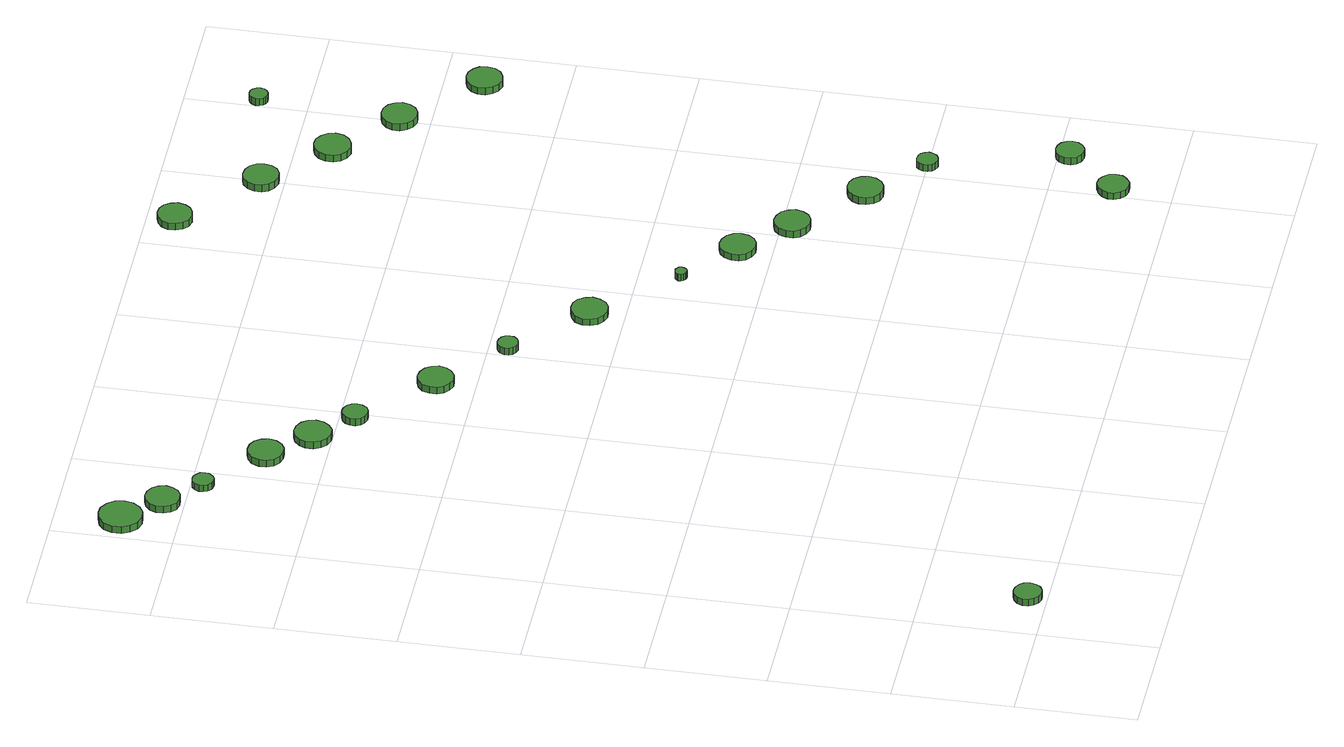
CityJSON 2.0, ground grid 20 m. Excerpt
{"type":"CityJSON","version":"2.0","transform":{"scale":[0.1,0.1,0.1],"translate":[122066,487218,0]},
"CityObjects":{
"tree1":{"type":"SolitaryVegetationObject","attributes":{"function":"something"},"geometry":[{"type":"MultiSurface","lod":"1","boundaries":[[[0,1,2,3,4,5,6,7,8,9,10,11,12,13,14]],[[15,16,17,18,19,20,21,22,23,24,25,26,27,28,29]],[[0,29,28,1]],[[1,28,27,2]],[[2,27,26,3]],[[3,26,25,4]],[[4,25,24,5]],[[5,24,23,6]],[[6,23,22,7]],[[7,22,21,8]],[[8,21,20,9]],[[9,20,19,10]],[[10,19,18,11]],[[11,18,17,12]],[[12,17,16,13]],[[13,16,15,14]],[[14,15,29,0]]]}]},
"tree2":{"type":"SolitaryVegetationObject","attributes":{"function":"something"},"geometry":[{"type":"MultiSurface","lod":"1","boundaries":[[[30,31,32,33,34,35,36,37,38,39,40,41,42,43,44]],[[45,46,47,48,49,50,51,52,53,54,55,56,57,58,59]],[[30,59,58,31]],[[31,58,57,32]],[[32,57,56,33]],[[33,56,55,34]],[[34,55,54,35]],[[35,54,53,36]],[[36,53,52,37]],[[37,52,51,38]],[[38,51,50,39]],[[39,50,49,40]],[[40,49,48,41]],[[41,48,47,42]],[[42,47,46,43]],[[43,46,45,44]],[[44,45,59,30]]]}]},
"tree3":{"type":"SolitaryVegetationObject","attributes":{"function":"something"},"geometry":[{"type":"MultiSurface","lod":"1","boundaries":[[[60,61,62,63,64,65,66,67,68,69,70,71,72,73,74]],[[75,76,77,78,79,80,81,82,83,84,85,86,87,88,89]],[[60,89,88,61]],[[61,88,87,62]],[[62,87,86,63]],[[63,86,85,64]],[[64,85,84,65]],[[65,84,83,66]],[[66,83,82,67]],[[67,82,81,68]],[[68,81,80,69]],[[69,80,79,70]],[[70,79,78,71]],[[71,78,77,72]],[[72,77,76,73]],[[73,76,75,74]],[[74,75,89,60]]]}]},
"tree4":{"type":"SolitaryVegetationObject","attributes":{"function":"something"},"geometry":[{"type":"MultiSurface","lod":"1","boundaries":[[[90,91,92,93,94,95,96,97,98,99,100,101,102,103,104]],[[105,106,107,108,109,110,111,112,113,114,115,116,117,118,119]],[[90,119,118,91]],[[91,118,117,92]],[[92,117,116,93]],[[93,116,115,94]],[[94,115,114,95]],[[95,114,113,96]],[[96,113,112,97]],[[97,112,111,98]],[[98,111,110,99]],[[99,110,109,100]],[[100,109,108,101]],[[101,108,107,102]],[[102,107,106,103]],[[103,106,105,104]],[[104,105,119,90]]]}]},
"tree5":{"type":"SolitaryVegetationObject","attributes":{"function":"something"},"geometry":[{"type":"MultiSurface","lod":"1","boundaries":[[[120,121,122,123,124,125,126,127,128,129,130,131,132,133,134]],[[135,136,137,138,139,140,141,142,143,144,145,146,147,148,149]],[[120,149,148,121]],[[121,148,147,122]],[[122,147,146,123]],[[123,146,145,124]],[[124,145,144,125]],[[125,144,143,126]],[[126,143,142,127]],[[127,142,141,128]],[[128,141,140,129]],[[129,140,139,130]],[[130,139,138,131]],[[131,138,137,132]],[[132,137,136,133]],[[133,136,135,134]],[[134,135,149,120]]]}]},
"tree6":{"type":"SolitaryVegetationObject","attributes":{"function":"something"},"geometry":[{"type":"MultiSurface","lod":"1","boundaries":[[[150,151,152,153,154,155,156,157,158,159,160,161,162,163,164]],[[165,166,167,168,169,170,171,172,173,174,175,176,177,178,179]],[[150,179,178,151]],[[151,178,177,152]],[[152,177,176,153]],[[153,176,175,154]],[[154,175,174,155]],[[155,174,173,156]],[[156,173,172,157]],[[157,172,171,158]],[[158,171,170,159]],[[159,170,169,160]],[[160,169,168,161]],[[161,168,167,162]],[[162,167,166,163]],[[163,166,165,164]],[[164,165,179,150]]]}]},
"tree7":{"type":"SolitaryVegetationObject","attributes":{"function":"something"},"geometry":[{"type":"MultiSurface","lod":"1","boundaries":[[[180,181,182,183,184,185,186,187,188,189,190,191,192,193,194]],[[195,196,197,198,199,200,201,202,203,204,205,206,207,208,209]],[[180,209,208,181]],[[181,208,207,182]],[[182,207,206,183]],[[183,206,205,184]],[[184,205,204,185]],[[185,204,203,186]],[[186,203,202,187]],[[187,202,201,188]],[[188,201,200,189]],[[189,200,199,190]],[[190,199,198,191]],[[191,198,197,192]],[[192,197,196,193]],[[193,196,195,194]],[[194,195,209,180]]]}]},
"tree8":{"type":"SolitaryVegetationObject","attributes":{"function":"something"},"geometry":[{"type":"MultiSurface","lod":"1","boundaries":[[[210,211,212,213,214,215,216,217,218,219,220,221,222,223,224]],[[225,226,227,228,229,230,231,232,233,234,235,236,237,238,239]],[[210,239,238,211]],[[211,238,237,212]],[[212,237,236,213]],[[213,236,235,214]],[[214,235,234,215]],[[215,234,233,216]],[[216,233,232,217]],[[217,232,231,218]],[[218,231,230,219]],[[219,230,229,220]],[[220,229,228,221]],[[221,228,227,222]],[[222,227,226,223]],[[223,226,225,224]],[[224,225,239,210]]]}]},
"tree9":{"type":"SolitaryVegetationObject","attributes":{"function":"something"},"geometry":[{"type":"MultiSurface","lod":"1","boundaries":[[[240,241,242,243,244,245,246,247,248,249,250,251,252,253,254]],[[255,256,257,258,259,260,261,262,263,264,265,266,267,268,269]],[[240,269,268,241]],[[241,268,267,242]],[[242,267,266,243]],[[243,266,265,244]],[[244,265,264,245]],[[245,264,263,246]],[[246,263,262,247]],[[247,262,261,248]],[[248,261,260,249]],[[249,260,259,250]],[[250,259,258,251]],[[251,258,257,252]],[[252,257,256,253]],[[253,256,255,254]],[[254,255,269,240]]]}]},
"tree10":{"type":"SolitaryVegetationObject","attributes":{"function":"something"},"geometry":[{"type":"MultiSurface","lod":"1","boundaries":[[[270,271,272,273,274,275,276,277,278,279,280,281,282,283,284]],[[285,286,287,288,289,290,291,292,293,294,295,296,297,298,299]],[[270,299,298,271]],[[271,298,297,272]],[[272,297,296,273]],[[273,296,295,274]],[[274,295,294,275]],[[275,294,293,276]],[[276,293,292,277]],[[277,292,291,278]],[[278,291,290,279]],[[279,290,289,280]],[[280,289,288,281]],[[281,288,287,282]],[[282,287,286,283]],[[283,286,285,284]],[[284,285,299,270]]]}]},
"tree11":{"type":"SolitaryVegetationObject","attributes":{"function":"something"},"geometry":[{"type":"MultiSurface","lod":"1","boundaries":[[[300,301,302,303,304,305,306,307,308,309,310,311,312,313,314]],[[315,316,317,318,319,320,321,322,323,324,325,326,327,328,329]],[[300,329,328,301]],[[301,328,327,302]],[[302,327,326,303]],[[303,326,325,304]],[[304,325,324,305]],[[305,324,323,306]],[[306,323,322,307]],[[307,322,321,308]],[[308,321,320,309]],[[309,320,319,310]],[[310,319,318,311]],[[311,318,317,312]],[[312,317,316,313]],[[313,316,315,314]],[[314,315,329,300]]]}]},
"tree12":{"type":"SolitaryVegetationObject","attributes":{"function":"something"},"geometry":[{"type":"MultiSurface","lod":"1","boundaries":[[[330,331,332,333,334,335,336,337,338,339,340,341,342,343,344]],[[345,346,347,348,349,350,351,352,353,354,355,356,357,358,359]],[[330,359,358,331]],[[331,358,357,332]],[[332,357,356,333]],[[333,356,355,334]],[[334,355,354,335]],[[335,354,353,336]],[[336,353,352,337]],[[337,352,351,338]],[[338,351,350,339]],[[339,350,349,340]],[[340,349,348,341]],[[341,348,347,342]],[[342,347,346,343]],[[343,346,345,344]],[[344,345,359,330]]]}]},
"tree13":{"type":"SolitaryVegetationObject","attributes":{"function":"something"},"geometry":[{"type":"MultiSurface","lod":"1","boundaries":[[[360,361,362,363,364,365,366,367,368,369,370,371,372,373,374]],[[375,376,377,378,379,380,381,382,383,384,385,386,387,388,389]],[[360,389,388,361]],[[361,388,387,362]],[[362,387,386,363]],[[363,386,385,364]],[[364,385,384,365]],[[365,384,383,366]],[[366,383,382,367]],[[367,382,381,368]],[[368,381,380,369]],[[369,380,379,370]],[[370,379,378,371]],[[371,378,377,372]],[[372,377,376,373]],[[373,376,375,374]],[[374,375,389,360]]]}]},
"tree14":{"type":"SolitaryVegetationObject","attributes":{"function":"something"},"geometry":[{"type":"MultiSurface","lod":"1","boundaries":[[[390,391,392,393,394,395,396,397,398,399,400,401,402,403,404]],[[405,406,407,408,409,410,411,412,413,414,415,416,417,418,419]],[[390,419,418,391]],[[391,418,417,392]],[[392,417,416,393]],[[393,416,415,394]],[[394,415,414,395]],[[395,414,413,396]],[[396,413,412,397]],[[397,412,411,398]],[[398,411,410,399]],[[399,410,409,400]],[[400,409,408,401]],[[401,408,407,402]],[[402,407,406,403]],[[403,406,405,404]],[[404,405,419,390]]]}]},
"tree15":{"type":"SolitaryVegetationObject","attributes":{"function":"something"},"geometry":[{"type":"MultiSurface","lod":"1","boundaries":[[[420,421,422,423,424,425,426,427,428,429,430,431,432,433,434]],[[435,436,437,438,439,440,441,442,443,444,445,446,447,448,449]],[[420,449,448,421]],[[421,448,447,422]],[[422,447,446,423]],[[423,446,445,424]],[[424,445,444,425]],[[425,444,443,426]],[[426,443,442,427]],[[427,442,441,428]],[[428,441,440,429]],[[429,440,439,430]],[[430,439,438,431]],[[431,438,437,432]],[[432,437,436,433]],[[433,436,435,434]],[[434,435,449,420]]]}]},
"tree16":{"type":"SolitaryVegetationObject","attributes":{"function":"something"},"geometry":[{"type":"MultiSurface","lod":"1","boundaries":[[[450,451,452,453,454,455,456,457,458,459,460,461,462,463,464]],[[465,466,467,468,469,470,471,472,473,474,475,476,477,478,479]],[[450,479,478,451]],[[451,478,477,452]],[[452,477,476,453]],[[453,476,475,454]],[[454,475,474,455]],[[455,474,473,456]],[[456,473,472,457]],[[457,472,471,458]],[[458,471,470,459]],[[459,470,469,460]],[[460,469,468,461]],[[461,468,467,462]],[[462,467,466,463]],[[463,466,465,464]],[[464,465,479,450]]]}]},
"tree17":{"type":"SolitaryVegetationObject","attributes":{"function":"something"},"geometry":[{"type":"MultiSurface","lod":"1","boundaries":[[[480,481,482,483,484,485,486,487,488,489,490,491,492,493,494]],[[495,496,497,498,499,500,501,502,503,504,505,506,507,508,509]],[[480,509,508,481]],[[481,508,507,482]],[[482,507,506,483]],[[483,506,505,484]],[[484,505,504,485]],[[485,504,503,486]],[[486,503,502,487]],[[487,502,501,488]],[[488,501,500,489]],[[489,500,499,490]],[[490,499,498,491]],[[491,498,497,492]],[[492,497,496,493]],[[493,496,495,494]],[[494,495,509,480]]]}]},
"tree18":{"type":"SolitaryVegetationObject","attributes":{"function":"something"},"geometry":[{"type":"MultiSurface","lod":"1","boundaries":[[[510,511,512,513,514,515,516,517,518,519,520,521,522,523,524]],[[525,526,527,528,529,530,531,532,533,534,535,536,537,538,539]],[[510,539,538,511]],[[511,538,537,512]],[[512,537,536,513]],[[513,536,535,514]],[[514,535,534,515]],[[515,534,533,516]],[[516,533,532,517]],[[517,532,531,518]],[[518,531,530,519]],[[519,530,529,520]],[[520,529,528,521]],[[521,528,527,522]],[[522,527,526,523]],[[523,526,525,524]],[[524,525,539,510]]]}]},
"tree19":{"type":"SolitaryVegetationObject","attributes":{"function":"something"},"geometry":[{"type":"MultiSurface","lod":"1","boundaries":[[[540,541,542,543,544,545,546,547,548,549,550,551,552,553,554]],[[555,556,557,558,559,560,561,562,563,564,565,566,567,568,569]],[[540,569,568,541]],[[541,568,567,542]],[[542,567,566,543]],[[543,566,565,544]],[[544,565,564,545]],[[545,564,563,546]],[[546,563,562,547]],[[547,562,561,548]],[[548,561,560,549]],[[549,560,559,550]],[[550,559,558,551]],[[551,558,557,552]],[[552,557,556,553]],[[553,556,555,554]],[[554,555,569,540]]]}]},
"tree20":{"type":"SolitaryVegetationObject","attributes":{"function":"something"},"geometry":[{"type":"MultiSurface","lod":"1","boundaries":[[[570,571,572,573,574,575,576,577,578,579,580,581,582,583,584]],[[585,586,587,588,589,590,591,592,593,594,595,596,597,598,599]],[[570,599,598,571]],[[571,598,597,572]],[[572,597,596,573]],[[573,596,595,574]],[[574,595,594,575]],[[575,594,593,576]],[[576,593,592,577]],[[577,592,591,578]],[[578,591,590,579]],[[579,590,589,580]],[[580,589,588,581]],[[581,588,587,582]],[[582,587,586,583]],[[583,586,585,584]],[[584,585,599,570]]]}]},
"tree21":{"type":"SolitaryVegetationObject","attributes":{"function":"something"},"geometry":[{"type":"MultiSurface","lod":"1","boundaries":[[[600,601,602,603,604,605,606,607,608,609,610,611,612,613,614]],[[615,616,617,618,619,620,621,622,623,624,625,626,627,628,629]],[[600,629,628,601]],[[601,628,627,602]],[[602,627,626,603]],[[603,626,625,604]],[[604,625,624,605]],[[605,624,623,606]],[[606,623,622,607]],[[607,622,621,608]],[[608,621,620,609]],[[609,620,619,610]],[[610,619,618,611]],[[611,618,617,612]],[[612,617,616,613]],[[613,616,615,614]],[[614,615,629,600]]]}]},
"tree22":{"type":"SolitaryVegetationObject","attributes":{"function":"something"},"geometry":[{"type":"MultiSurface","lod":"1","boundaries":[[[630,631,632,633,634,635,636,637,638,639,640,641,642,643,644]],[[645,646,647,648,649,650,651,652,653,654,655,656,657,658,659]],[[630,659,658,631]],[[631,658,657,632]],[[632,657,656,633]],[[633,656,655,634]],[[634,655,654,635]],[[635,654,653,636]],[[636,653,652,637]],[[637,652,651,638]],[[638,651,650,639]],[[639,650,649,640]],[[640,649,648,641]],[[641,648,647,642]],[[642,647,646,643]],[[643,646,645,644]],[[644,645,659,630]]]}]},
"tree23":{"type":"SolitaryVegetationObject","attributes":{"function":"something"},"geometry":[{"type":"MultiSurface","lod":"1","boundaries":[[[660,661,662,663,664,665,666,667,668,669,670,671,672,673,674]],[[675,676,677,678,679,680,681,682,683,684,685,686,687,688,689]],[[660,689,688,661]],[[661,688,687,662]],[[662,687,686,663]],[[663,686,685,664]],[[664,685,684,665]],[[665,684,683,666]],[[666,683,682,667]],[[667,682,681,668]],[[668,681,680,669]],[[669,680,679,670]],[[670,679,678,671]],[[671,678,677,672]],[[672,677,676,673]],[[673,676,675,674]],[[674,675,689,660]]]}]}
},
"vertices":[
[119,32,15],[117,42,15],[112,49,15],[103,54,15],[94,55,15],[85,52,15],[78,46,15],[74,37,15],[74,27,15],[78,19,15],[85,12,15],[94,9,15],[103,10,15],[112,15,15],[117,23,15],[117,23,2],[112,15,2],[103,10,2],[94,9,2],[85,12,2],[78,19,2],[74,27,2],[74,37,2],[78,46,2],[85,52,2],[94,55,2],[103,54,2],[112,49,2],[117,42,2],[119,32,2],
[79,1492,17],[76,1507,17],[67,1519,17],[54,1527,17],[40,1528,17],[25,1524,17],[14,1514,17],[8,1500,17],[8,1485,17],[14,1471,17],[25,1461,17],[40,1457,17],[54,1458,17],[67,1466,17],[76,1478,17],[76,1478,4],[67,1466,4],[54,1458,4],[40,1457,4],[25,1461,4],[14,1471,4],[8,1485,4],[8,1500,4],[14,1514,4],[25,1524,4],[40,1528,4],[54,1527,4],[67,1519,4],[76,1507,4],[79,1492,4],
[133,1435,16],[130,1447,16],[123,1456,16],[113,1462,16],[101,1464,16],[90,1460,16],[81,1452,16],[76,1441,16],[76,1429,16],[81,1418,16],[90,1410,16],[101,1407,16],[113,1408,16],[123,1414,16],[130,1424,16],[130,1424,3],[123,1414,3],[113,1408,3],[101,1407,3],[90,1410,3],[81,1418,3],[76,1429,3],[76,1441,3],[81,1452,3],[90,1460,3],[101,1464,3],[113,1462,3],[123,1456,3],[130,1447,3],[133,1435,3],
[180,1380,15],[179,1388,15],[174,1393,15],[168,1397,15],[161,1398,15],[154,1396,15],[148,1391,15],[145,1384,15],[145,1377,15],[148,1370,15],[154,1365,15],[161,1363,15],[168,1363,15],[174,1367,15],[179,1373,15],[179,1373,3],[174,1367,3],[168,1363,3],[161,1363,3],[154,1365,3],[148,1370,3],[145,1377,3],[145,1384,3],[148,1391,3],[154,1396,3],[161,1398,3],[168,1397,3],[174,1393,3],[179,1388,3],[180,1380,3],
[287,1296,17],[284,1308,17],[277,1318,17],[266,1324,17],[254,1325,17],[243,1322,17],[233,1314,17],[228,1302,17],[228,1290,17],[233,1279,17],[243,1271,17],[254,1267,17],[266,1268,17],[277,1274,17],[284,1284,17],[284,1284,4],[277,1274,4],[266,1268,4],[254,1267,4],[243,1271,4],[233,1279,4],[228,1290,4],[228,1302,4],[233,1314,4],[243,1322,4],[254,1325,4],[266,1324,4],[277,1318,4],[284,1308,4],[287,1296,4],
[352,1231,16],[349,1244,16],[342,1254,16],[331,1260,16],[318,1262,16],[306,1258,16],[297,1249,16],[292,1238,16],[292,1225,16],[297,1213,16],[306,1205,16],[318,1201,16],[331,1202,16],[342,1209,16],[349,1219,16],[349,1219,3],[342,1209,3],[331,1202,3],[318,1201,3],[306,1205,3],[297,1213,3],[292,1225,3],[292,1238,3],[297,1249,3],[306,1258,3],[318,1262,3],[331,1260,3],[342,1254,3],[349,1244,3],[352,1231,3],
[409,1175,15],[407,1184,15],[402,1191,15],[394,1195,15],[386,1196,15],[377,1193,15],[371,1188,15],[367,1180,15],[367,1171,15],[371,1163,15],[377,1157,15],[386,1154,15],[394,1155,15],[402,1159,15],[407,1167,15],[407,1167,2],[402,1159,2],[394,1155,2],[386,1154,2],[377,1157,2],[371,1163,2],[367,1171,2],[367,1180,2],[371,1188,2],[377,1193,2],[386,1196,2],[394,1195,2],[402,1191,2],[407,1184,2],[409,1175,2],
[534,1065,15],[531,1077,15],[524,1087,15],[513,1093,15],[501,1095,15],[490,1091,15],[480,1083,15],[476,1071,15],[476,1059,15],[480,1048,15],[490,1040,15],[501,1036,15],[513,1037,15],[524,1044,15],[531,1053,15],[531,1053,2],[524,1044,2],[513,1037,2],[501,1036,2],[490,1040,2],[480,1048,2],[476,1059,2],[476,1071,2],[480,1083,2],[490,1091,2],[501,1095,2],[513,1093,2],[524,1087,2],[531,1077,2],[534,1065,2],
[635,969,15],[634,976,15],[629,982,15],[623,985,15],[616,986,15],[610,984,15],[604,979,15],[601,972,15],[601,965,15],[604,959,15],[610,954,15],[616,952,15],[623,953,15],[629,956,15],[634,962,15],[634,962,2],[629,956,2],[623,953,2],[616,952,2],[610,954,2],[604,959,2],[601,965,2],[601,972,2],[604,979,2],[610,984,2],[616,986,2],[623,985,2],[629,982,2],[634,976,2],[635,969,2],
[764,858,14],[761,870,14],[754,881,14],[743,887,14],[730,888,14],[718,884,14],[708,876,14],[703,864,14],[703,852,14],[708,840,14],[718,832,14],[730,828,14],[743,829,14],[754,835,14],[761,846,14],[761,846,2],[754,835,2],[743,829,2],[730,828,2],[718,832,2],[708,840,2],[703,852,2],[703,864,2],[708,876,2],[718,884,2],[730,888,2],[743,887,2],[754,881,2],[761,870,2],[764,858,2],
[869,733,15],[868,737,15],[865,740,15],[862,742,15],[858,742,15],[854,741,15],[851,738,15],[849,735,15],[849,731,15],[851,727,15],[854,724,15],[858,723,15],[862,723,15],[865,725,15],[868,729,15],[868,729,2],[865,725,2],[862,723,2],[858,723,2],[854,724,2],[851,727,2],[849,731,2],[849,735,2],[851,738,2],[854,741,2],[858,742,2],[862,742,2],[865,740,2],[868,737,2],[869,733,2],
[976,656,15],[974,668,15],[967,678,15],[956,684,15],[944,686,15],[932,682,15],[923,674,15],[918,662,15],[918,650,15],[923,639,15],[932,631,15],[944,627,15],[956,628,15],[967,634,15],[974,644,15],[974,644,3],[967,634,3],[956,628,3],[944,627,3],[932,631,3],[923,639,3],[918,650,3],[918,662,3],[923,674,3],[932,682,3],[944,686,3],[956,684,3],[967,678,3],[974,668,3],[976,656,3],
[1056,582,15],[1053,594,15],[1046,604,15],[1035,610,15],[1023,612,15],[1011,608,15],[1002,600,15],[997,588,15],[997,576,15],[1002,565,15],[1011,557,15],[1023,553,15],[1035,554,15],[1046,560,15],[1053,570,15],[1053,570,2],[1046,560,2],[1035,554,2],[1023,553,2],[1011,557,2],[1002,565,2],[997,576,2],[997,588,2],[1002,600,2],[1011,608,2],[1023,612,2],[1035,610,2],[1046,604,2],[1053,594,2],[1056,582,2],
[1237,96,19],[1235,107,19],[1228,115,19],[1219,121,19],[1208,122,19],[1198,118,19],[1190,111,19],[1185,101,19],[1185,91,19],[1190,81,19],[1198,73,19],[1208,70,19],[1219,71,19],[1228,77,19],[1235,85,19],[1235,85,7],[1228,77,7],[1219,71,7],[1208,70,7],[1198,73,7],[1190,81,7],[1185,91,7],[1185,101,7],[1190,111,7],[1198,118,7],[1208,122,7],[1219,121,7],[1228,115,7],[1235,107,7],[1237,96,7],
[1165,484,16],[1162,496,16],[1155,506,16],[1144,512,16],[1132,513,16],[1120,509,16],[1111,501,16],[1106,490,16],[1106,478,16],[1111,466,16],[1120,458,16],[1132,454,16],[1144,456,16],[1155,462,16],[1162,472,16],[1162,472,3],[1155,462,3],[1144,456,3],[1132,454,3],[1120,458,3],[1111,466,3],[1106,478,3],[1106,490,3],[1111,501,3],[1120,509,3],[1132,513,3],[1144,512,3],[1155,506,3],[1162,496,3],[1165,484,3],
[900,1555,14],[897,1566,14],[890,1576,14],[880,1582,14],[868,1583,14],[857,1579,14],[848,1572,14],[843,1561,14],[843,1549,14],[848,1538,14],[857,1530,14],[868,1526,14],[880,1528,14],[890,1533,14],[897,1543,14],[897,1543,1],[890,1533,1],[880,1528,1],[868,1526,1],[857,1530,1],[848,1538,1],[843,1549,1],[843,1561,1],[848,1572,1],[857,1579,1],[868,1583,1],[880,1582,1],[890,1576,1],[897,1566,1],[900,1555,1],
[1312,180,20],[1310,189,20],[1305,197,20],[1296,202,20],[1287,203,20],[1277,200,20],[1270,194,20],[1266,185,20],[1266,175,20],[1270,166,20],[1277,160,20],[1287,157,20],[1296,158,20],[1305,163,20],[1310,171,20],[1310,171,7],[1305,163,7],[1296,158,7],[1287,157,7],[1277,160,7],[1270,166,7],[1266,175,7],[1266,185,7],[1270,194,7],[1277,200,7],[1287,203,7],[1296,202,7],[1305,197,7],[1310,189,7],[1312,180,7],
[1243,400,19],[1241,407,19],[1237,413,19],[1231,416,19],[1223,417,19],[1216,415,19],[1211,410,19],[1208,403,19],[1208,396,19],[1211,389,19],[1216,385,19],[1223,382,19],[1231,383,19],[1237,387,19],[1241,393,19],[1241,393,6],[1237,387,6],[1231,383,6],[1223,382,6],[1216,385,6],[1211,389,6],[1208,396,6],[1208,403,6],[1211,410,6],[1216,415,6],[1223,417,6],[1231,416,6],[1237,413,6],[1241,407,6],[1243,400,6],
[1026,1438,16],[1024,1450,16],[1017,1460,16],[1006,1466,16],[994,1467,16],[982,1464,16],[973,1455,16],[968,1444,16],[968,1432,16],[973,1421,16],[982,1413,16],[994,1409,16],[1006,1410,16],[1017,1416,16],[1024,1426,16],[1024,1426,3],[1017,1416,3],[1006,1410,3],[994,1409,3],[982,1413,3],[973,1421,3],[968,1432,3],[968,1444,3],[973,1455,3],[982,1464,3],[994,1467,3],[1006,1466,3],[1017,1460,3],[1024,1450,3],[1026,1438,3],
[1131,1341,15],[1128,1353,15],[1120,1363,15],[1109,1370,15],[1097,1371,15],[1085,1367,15],[1075,1359,15],[1070,1347,15],[1070,1334,15],[1075,1323,15],[1085,1314,15],[1097,1310,15],[1109,1312,15],[1120,1318,15],[1128,1328,15],[1128,1328,2],[1120,1318,2],[1109,1312,2],[1097,1310,2],[1085,1314,2],[1075,1323,2],[1070,1334,2],[1070,1347,2],[1075,1359,2],[1085,1367,2],[1097,1371,2],[1109,1370,2],[1120,1363,2],[1128,1353,2],[1131,1341,2],
[1232,1251,15],[1229,1263,15],[1222,1273,15],[1211,1279,15],[1199,1280,15],[1187,1276,15],[1178,1268,15],[1173,1257,15],[1173,1245,15],[1178,1234,15],[1187,1226,15],[1199,1222,15],[1211,1223,15],[1222,1229,15],[1229,1239,15],[1229,1239,2],[1222,1229,2],[1211,1223,2],[1199,1222,2],[1187,1226,2],[1178,1234,2],[1173,1245,2],[1173,1257,2],[1178,1268,2],[1187,1276,2],[1199,1280,2],[1211,1279,2],[1222,1273,2],[1229,1263,2],[1232,1251,2],
[1229,1481,16],[1228,1487,16],[1224,1493,16],[1219,1496,16],[1212,1496,16],[1206,1494,16],[1202,1490,16],[1199,1484,16],[1199,1478,16],[1202,1472,16],[1206,1468,16],[1212,1466,16],[1219,1467,16],[1224,1470,16],[1228,1475,16],[1228,1475,3],[1224,1470,3],[1219,1467,3],[1212,1466,3],[1206,1468,3],[1202,1472,3],[1199,1478,3],[1199,1484,3],[1202,1490,3],[1206,1494,3],[1212,1496,3],[1219,1496,3],[1224,1493,3],[1228,1487,3],[1229,1481,3],
[1355,1136,13],[1353,1148,13],[1346,1157,13],[1335,1164,13],[1323,1165,13],[1311,1161,13],[1302,1153,13],[1297,1142,13],[1297,1129,13],[1302,1118,13],[1311,1110,13],[1323,1106,13],[1335,1108,13],[1346,1114,13],[1353,1124,13],[1353,1124,0],[1346,1114,0],[1335,1108,0],[1323,1106,0],[1311,1110,0],[1302,1118,0],[1297,1129,0],[1297,1142,0],[1302,1153,0],[1311,1161,0],[1323,1165,0],[1335,1164,0],[1346,1157,0],[1353,1148,0],[1355,1136,0]
]}
